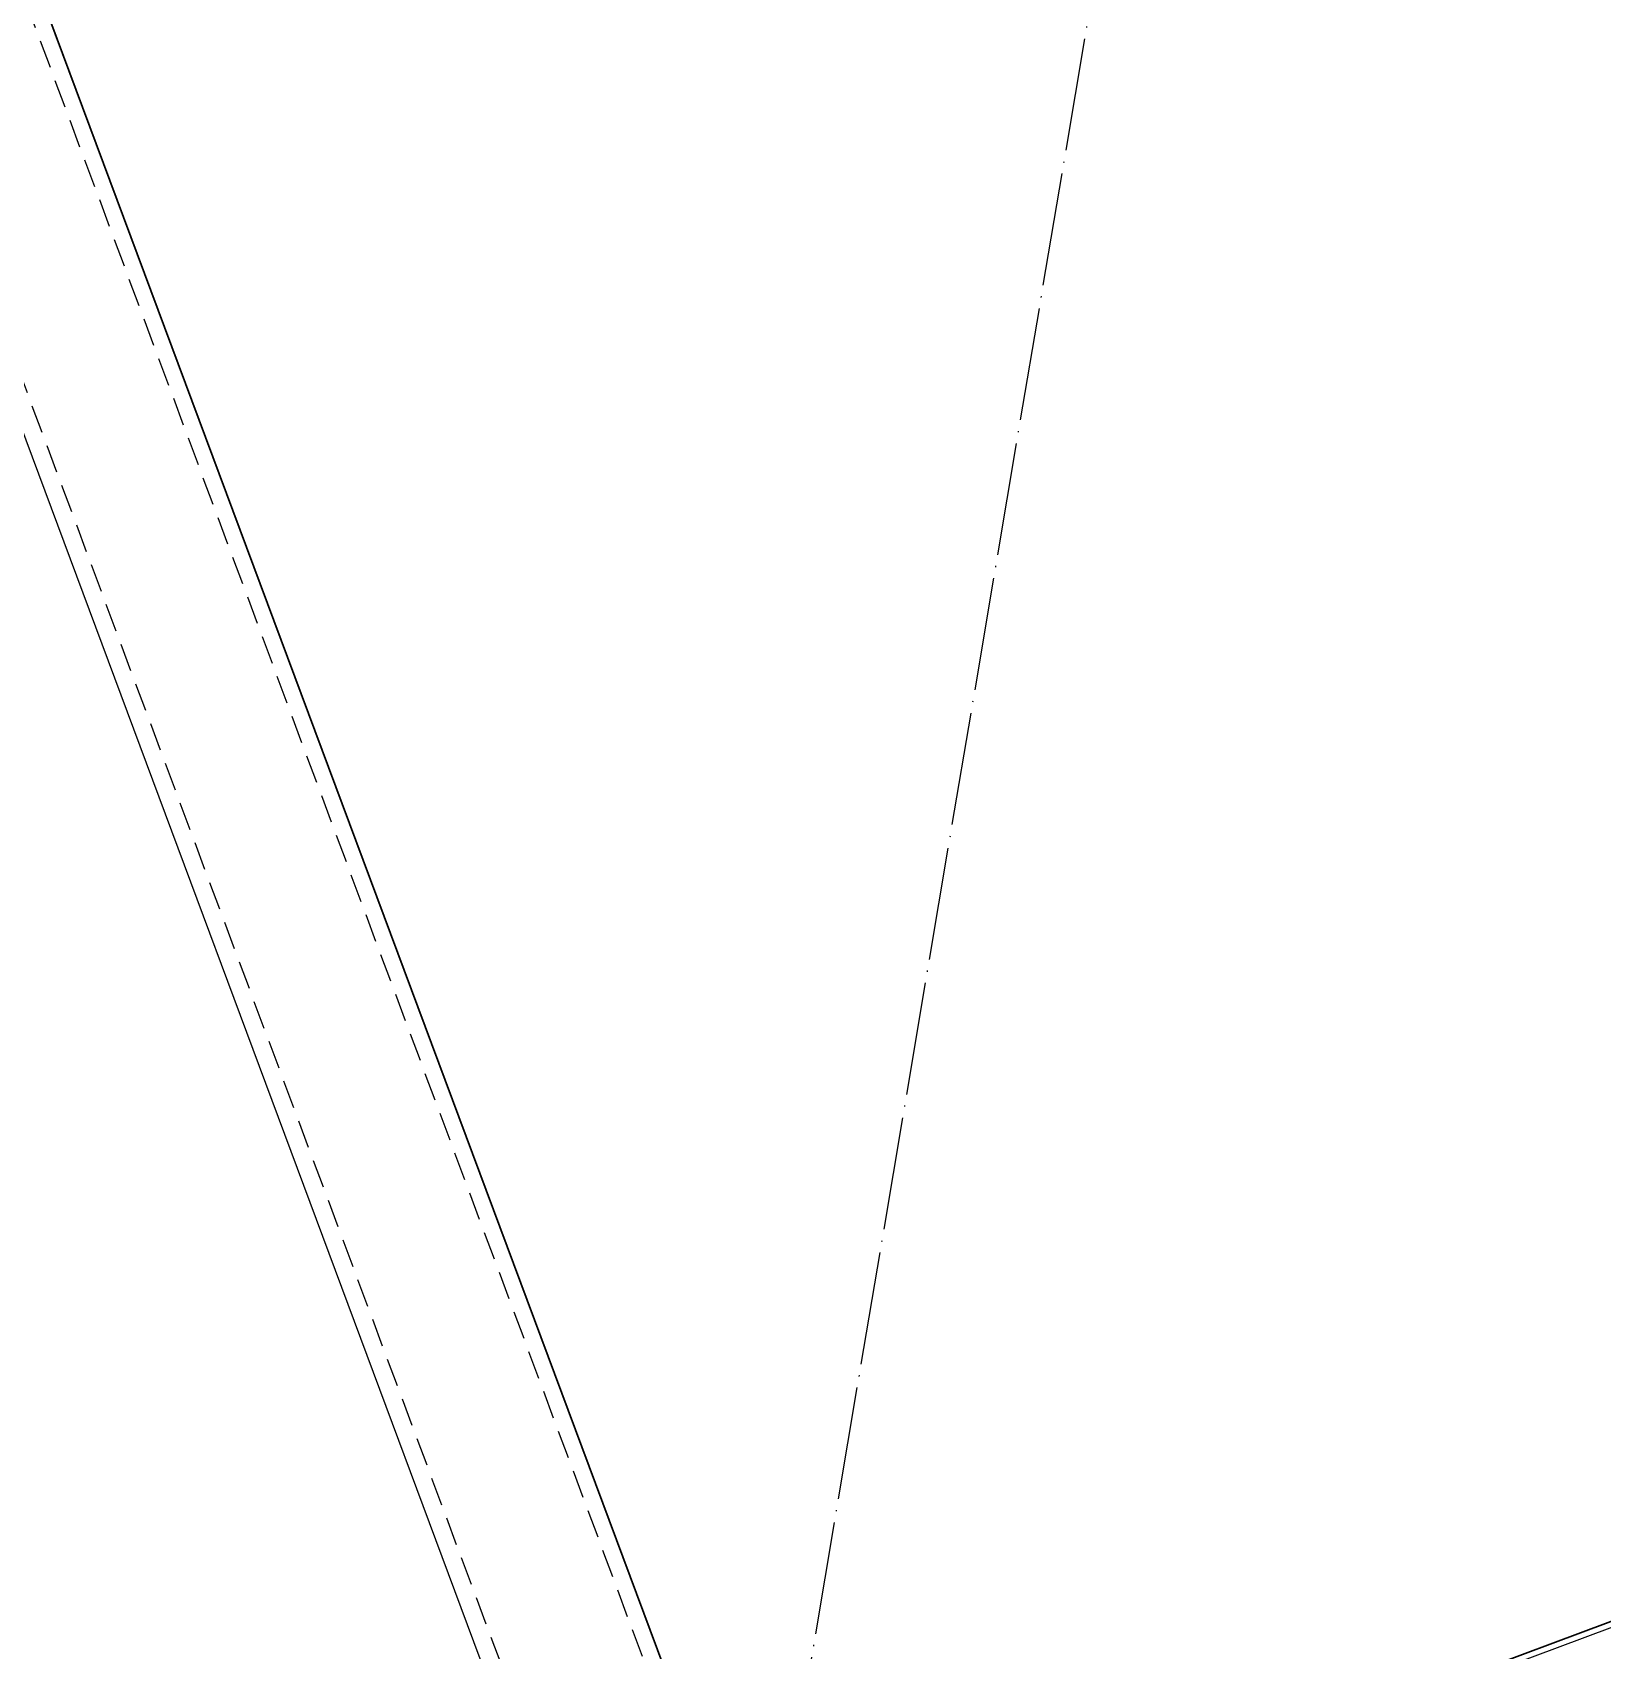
# Model space of a CAD drawing. Extents: x 12199666 to 24617114, y 1197707 to 2548648.
# Drawn here: x 12316971.9 to 12317249.7, y 1286169.1 to 1286455.4 of the extents above; entities that cross this region are included whole.
import ezdxf

# ---------------------------------------------------------------- set-up
doc = ezdxf.new("R2010")
doc.units = 0
doc.header["$LTSCALE"] = 10
doc.header["$MEASUREMENT"] = 0
doc.linetypes.add('TX-GRID-T1$0$TX-GRID-T1$0$DOTE', pattern=[2.42, 2, -0.2, 0.02, -0.2])
doc.linetypes.add('TX-PLAN-T1-F11$0$DASHED', pattern=[0.75, 0.5, -0.25])
for name, color, linetype in [('TX-GRID-T1$0$TX-GRID-T1$0$DOTE', 1, 'Continuous'), ('TX-PLAN-T1-F11$0$F-Alum', 4, 'Continuous'), ('TX-PLAN-T1-F11$0$F-dashed line', 8, 'TX-PLAN-T1-F11$0$DASHED'), ('TX-PLAN-T1-F11$0$F-Glass', 5, 'Continuous'), ('TX-PLAN-T1-F11$0$F_MISC', 8, 'Continuous'), ('TX-PLAN-T1-F11$0$INSUL', 173, 'Continuous'), ('TX-PLAN-T1-F11$0$TC', 4, 'Continuous')]:
    doc.layers.add(name, color=color, linetype=linetype)
doc.layers.add('TX-PLAN-T1-F11$0$_EDO-ALUMINIUM-SECTION', color=90, linetype='Continuous', lineweight=30)
doc.layers.add('TX-PLAN-T1-F11$0$幕墙线', color=114, linetype='Continuous', lineweight=30)

# ---------------------------------------------------------------- blocks, each defined once
blk = doc.blocks.new('TX-GRID-T1')
at = {"layer": 'TX-GRID-T1$0$TX-GRID-T1$0$DOTE', "linetype": 'TX-GRID-T1$0$TX-GRID-T1$0$DOTE'}
blk.add_line((12310338.8, 1246034.92), (12317392.56, 1287844.06), dxfattribs=at)
blk = doc.blocks.new('*U161')
at = {"layer": 'TX-PLAN-T1-F11$0$F-Glass'}
blk.add_lwpolyline([(-49.08, 918.72), (-49.08, 1), (-48.08, 0), (-42.08, 0), (-41.08, 1), (-41.08, 918.72)], dxfattribs=at)
at = {"layer": 'TX-PLAN-T1-F11$0$TC', "color": 9, "linetype": 'Continuous'}
blk.add_line((-48.08, 0), (-48.08, 918.72), dxfattribs=at)
blk = doc.blocks.new('*U192')
at = {"layer": 'TX-PLAN-T1-F11$0$F_MISC', "rotation": 120.0159999954288}
blk.add_blockref('*U161', (1456.81, 31.73), dxfattribs=at)
blk = doc.blocks.new('*U195')
at = {"layer": 'TX-PLAN-T1-F11$0$INSUL', "lineweight": 0}
h = blk.add_hatch(dxfattribs=at)
h.set_pattern_fill('岩棉', color=256, scale=60, style=0, pattern_type=2)
h.set_pattern_definition([(171.7889, (31.98, 119.4286), (-403.9210345, 60.0000015), [2.0005, -418.1072]), (146.90866, (33.7337, 118.2857), (-95.0402426, 60.000001), [2.0932, -437.4871]), (132.32733, (35.0349, 116.8571), (-106.920274, 119.9999995), [1.9323, -403.8515]), (114.797, (35.827, 115.143), (-23.76006, 60), [1.8884, -196.3933]), (91.62022, (35.8834, 113.1429), (-11.88003, 360), [2.0008, -418.1672]), (82.824825, (30.05657, 66.85714), (83.160209665, 659.99999822), [46.65104, -9750.0678]), (97.175175, (41.82346, 66.85714), (-83.16021149, 659.999997991), [46.65104, -9750.0678]), (88.37978, (35.9966, 113.1429), (11.880026, 360), [2.0008, -418.1672]), (65.203, (36.053, 115.143), (23.76006, 60), [1.8884, -196.3933]), (47.67267, (36.8452, 116.8571), (106.920274, 120), [1.9323, -403.8515]), (33.09134, (38.1463, 118.2857), (95.040242, 60.000002), [2.0932, -437.4871]), (8.2111, (39.9, 119.4286), (403.921035, 60), [2.0005, -418.1072]), (87.1662, (30, 65.7143), (11.880025, 180), [1.1443, -239.1496]), (103.9014, (30.283, 64.5714), (-47.520122, 180), [1.1773, -246.0642]), (111.6036, (30.735, 63.429), (-11.88003, 60), [1.2292, -63.304]), (122.76135, (31.4709, 62.2857), (-35.640092, 60), [1.359, -284.0386]), (138.29055, (32.4326, 61.4286), (-71.280182, 60.000001), [1.2883, -269.2446]), (152.0035, (33.5074, 60.8571), (-106.920275, 60), [1.2173, -254.4187]), (166.4772, (34.6954, 60.5714), (-237.600608, 60.000002), [1.2219, -255.3723]), (167.07075, (35.94, 60.2857), (-249.48064, 60), [1.277, -266.8823]), (12.92924, (35.94, 60.2857), (249.48064, 60), [1.277, -266.8823]), (13.5228, (37.1846, 60.5714), (237.600609, 60), [1.2219, -255.3723]), (27.9965, (38.3726, 60.8571), (118.800303, 60.000002), [1.2173, -254.4187]), (41.70945, (39.4475, 61.4286), (71.280181, 60.000002), [1.2883, -269.2446]), (57.23865, (40.4092, 62.2857), (118.800303, 180.000001), [1.359, -284.0386]), (68.3964, (41.145, 63.429), (11.88003, 60), [1.2292, -63.304]), (76.0986, (41.5972, 64.5714), (11.88003, 60), [1.1773, -246.0642]), (92.8338, (41.88, 65.7143), (-11.88003, 180), [1.1443, -239.1496])])
h.paths.add_polyline_path([(0, 0), (429.97, 0), (429.97, 60), (0, 60)])
at = {"layer": 'TX-PLAN-T1-F11$0$INSUL'}
blk.add_lwpolyline([(0, 0), (429.97, 0), (429.97, 60), (0, 60)], close=True, dxfattribs=at)
blk = doc.blocks.new('TX-PLAN-T1-F11$0$A$C6BF074A9')
at = {"layer": 'TX-PLAN-T1-F11$0$F_MISC', "ltscale": 18000, "extrusion": (6.80052e-07, -9.06782e-07, -1), "xscale": -1, "rotation": 239.9840001645362}
blk.add_blockref('*U195', (-37.88, -68.1, 0), dxfattribs=at)
blk = doc.blocks.new('*U193')
at = {"layer": 'TX-PLAN-T1-F11$0$F-Alum', "flags": 128}
for points in [[(53.01, -31.8), (390.07, -615.22)], [(27.04, -46.81), (364.1, -630.23)]]:
    blk.add_lwpolyline(points, dxfattribs=at)
at = {"layer": 'TX-PLAN-T1-F11$0$F-dashed line', "flags": 128}
for points in [[(50.28, -33.38), (387.33, -616.8)], [(29.58, -45.34), (366.63, -628.76)]]:
    blk.add_lwpolyline(points, dxfattribs=at)
blk.add_blockref('TX-PLAN-T1-F11$0$A$C6BF074A9', (295.39, -154.94))
blk = doc.blocks.new('TX-PLAN-T1-F11$0$A$C21521A5F')
at = {"rotation": 90}
for name, p in [('*U193', (388.72, 4760.22, 0)), ('*U192', (388.72, 3260.22, 0))]:
    blk.add_blockref(name, p, dxfattribs=at)
blk = doc.blocks.new('TX-PLAN-T1-F11$0$标准层幕墙0118')
at = {"color": 3, "rotation": 90}
blk.add_blockref('TX-PLAN-T1-F11$0$A$C21521A5F', (22760.22, 37461.28, 0), dxfattribs=at)
blk = doc.blocks.new('TX-PLAN-T1-F11')
at = {"layer": 'TX-PLAN-T1-F11$0$幕墙线'}
blk.add_lwpolyline([(12314143.24, 1286617.56), (12315360.29, 1287071.14), (12315622.33, 1286368.01), (12316839.39, 1286821.59), (12317101.43, 1286118.47), (12318318.48, 1286572.05), (12318580.53, 1285868.93), (12319797.58, 1286322.5), (12320059.62, 1285619.38), (12321276.68, 1286072.96), (12321538.72, 1285369.84), (12322755.78, 1285823.42), (12323017.82, 1285120.29), (12324234.87, 1285573.88), (12324496.91, 1284870.75), (12325713.8, 1285324.27), (12325976.01, 1284621.21), (12327001.72, 1285077.53), (12327325.77, 1284349.14), (12328427.56, 1284564.29), (12328580.67, 1283780.23), (12329700.55, 1283702.11), (12329644.96, 1282905.17)], dxfattribs=at)
at = {"layer": 'TX-PLAN-T1-F11$0$_EDO-ALUMINIUM-SECTION', "rotation": 350.4236156863823}
blk.add_blockref('TX-PLAN-T1-F11$0$标准层幕墙0118', (12293055.45, 1251790.44), dxfattribs=at)

msp = doc.modelspace()

# ---------------------------------------------------------------- block references
for name in ['TX-PLAN-T1-F11', 'TX-GRID-T1']:
    msp.add_blockref(name, (0, 0))

doc.saveas('drawing.dxf')
